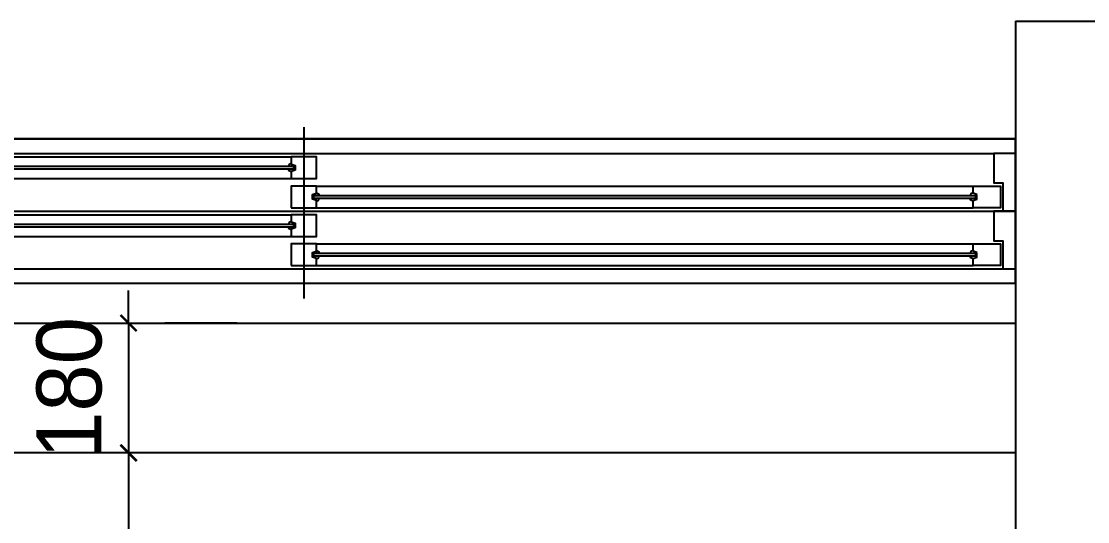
# Model space of a CAD drawing. Header units: inches. Extents: x 4138 to 127072, y -26315 to 43858.
# Drawn here: x 65963 to 67439, y 20060 to 20753 of the extents above; entities that cross this region are included whole.
import ezdxf

# ---------------------------------------------------------------- set-up
doc = ezdxf.new("R2010")
doc.units = ezdxf.units.IN
doc.header["$LTSCALE"] = 50
doc.header["$MEASUREMENT"] = 0
for name, color, linetype in [('0-LINE', 7, 'Continuous'), ('02-WAL', 2, 'Continuous'), ('03-WAL NEW', 3, 'Continuous'), ('06-LIGHT', 4, 'Continuous'), ('07-DIM', 5, 'Continuous'), ('도면층4', 4, 'Continuous')]:
    doc.layers.add(name, color=color, linetype=linetype)
doc.styles.add('YOURNAME', font='HY울릉도M.TTF')
doc.dimstyles.new('YOURNAME-50', dxfattribs={"dimscale": 50, "dimtxt": 1.8, "dimasz": 0.9, "dimexe": 1, "dimexo": 3, "dimgap": 0.7, "dimtad": 1, "dimdec": 0, "dimzin": 0, "dimdsep": 46, "dimtxsty": 'YOURNAME', "dimblk": 'ARCHTICK', "dimcen": 0, "dimclrd": 1, "dimclre": 1, "dimclrt": 7, "dimadec": 0, "dimazin": 0, "dimtfac": 1, "dimtdec": 0, "dimtix": 1, "dimtmove": 2, "dimatfit": 3, "dimldrblk": 'ARCHTICK', "dimfxl": 1, "dimtolj": 1, "dimtzin": 0, "dimarcsym": 0})

# ---------------------------------------------------------------- blocks, each defined once
blk = doc.blocks.new('FLOOR')
at = {"layer": '02-WAL'}
for p, q in [((45594.7, 47114.3), (45594.7, 46951.3)), ((45594.7, 47114.3), (52924.7, 47114.3)), ((42889.7, 46951.3), (45594.7, 46951.3)), ((43131.7, 46751.3), (45594.7, 46751.3)), ((45594.7, 46751.3), (45594.7, 42204.3))]:
    blk.add_line(p, q, dxfattribs=at)
at = {"layer": '도면층4'}
for p, q in [((44609.7, 46967.5), (44609.7, 46810.5)), ((45594.7, 46951.3), (43624.7, 46951.3)), ((45594.7, 46951.3), (45594.7, 46751.3)), ((45594.7, 46751.3), (45594.7, 46951.3)), ((43642.1, 46931.3), (45564.7, 46931.3)), ((43683.8, 46926.4), (44592.2, 46926.4)), ((43683.8, 46896.4), (44592.2, 46896.4)), ((44609.7, 46887.4), (44609.7, 46730.4)), ((44627.2, 46886), (45536, 46886)), ((43642.1, 46851.3), (45564.7, 46851.3)), ((43654.7, 46851.3), (45577.2, 46851.3)), ((44627.2, 46856), (45536, 46856)), ((43683.8, 46846.3), (44592.2, 46846.3)), ((43683.8, 46816.3), (44592.2, 46816.3)), ((44627.2, 46805.9), (45536, 46805.9)), ((44627.2, 46775.9), (45536, 46775.9)), ((43654.7, 46771.3), (45577.2, 46771.2)), ((43624.7, 46751.3), (45594.7, 46751.3))]:
    blk.add_line(p, q, dxfattribs=at)
for points in [[(44597.7, 46908.2), (44592.2, 46906.4), (44592.2, 46896.4), (44627.2, 46896.4), (44627.2, 46926.4), (44592.2, 46926.4), (44592.2, 46916.4), (44597.7, 46914.6)], [(44592.2, 46856), (44627.2, 46856), (44627.2, 46866), (44621.7, 46867.8), (44621.7, 46874.3), (44627.2, 46876), (44627.2, 46886), (44592.2, 46886)], [(45541.5, 46874.3), (45536, 46876), (45536, 46886), (45574, 46886), (45574, 46856), (45536, 46856), (45536, 46866), (45541.5, 46867.8)], [(45539.5, 46869), (44623.7, 46869), (44623.7, 46873), (45539.5, 46873)], [(44597.7, 46828.1), (44592.2, 46826.3), (44592.2, 46816.3), (44627.2, 46816.3), (44627.2, 46846.3), (44592.2, 46846.3), (44592.2, 46836.3), (44597.7, 46834.5)], [(44592.2, 46775.9), (44627.2, 46775.9), (44627.2, 46785.9), (44621.7, 46787.7), (44621.7, 46794.2), (44627.2, 46795.9), (44627.2, 46805.9), (44592.2, 46805.9)], [(45541.5, 46794.2), (45536, 46795.9), (45536, 46805.9), (45574, 46805.9), (45574, 46775.9), (45536, 46775.9), (45536, 46785.9), (45541.5, 46787.7)], [(45539.5, 46788.9), (44623.7, 46788.9), (44623.7, 46792.9), (45539.5, 46792.9)]]:
    blk.add_lwpolyline(points, close=True, dxfattribs=at)
for points in [[(45594.7, 46922.3), (45594.7, 46931.3), (45564.7, 46931.3), (45564.7, 46892.4), (45564.7, 46890.3), (45577.2, 46890.3), (45577.2, 46851.3), (45594.7, 46851.3), (45594.7, 46860.3)], [(44595.7, 46909.4), (43680.3, 46909.4), (43680.3, 46913.4), (44595.7, 46913.4), (44595.7, 46909.4), (44595.7, 46913.4)], [(44592.2, 46917.2), (44589.4, 46915.8), (44588.9, 46914.8), (44588.4, 46913.4)], [(44592.2, 46905.6), (44589.4, 46907), (44588.9, 46908), (44588.4, 46909.4)], [(44627.2, 46876.8), (44630, 46875.4), (44630.5, 46874.4), (44631, 46873)], [(45536, 46876.8), (45533.2, 46875.4), (45532.7, 46874.4), (45532.2, 46873)], [(44627.2, 46865.2), (44630, 46866.6), (44630.5, 46867.6), (44631, 46869)], [(45536, 46865.2), (45533.2, 46866.6), (45532.7, 46867.6), (45532.2, 46869)], [(45594.7, 46842.2), (45594.7, 46851.3), (45564.7, 46851.3), (45564.7, 46812.3), (45564.7, 46810.2), (45577.2, 46810.2), (45577.2, 46771.2), (45594.7, 46771.2), (45594.7, 46780.2)], [(44595.7, 46829.3), (43680.3, 46829.3), (43680.3, 46833.3), (44595.7, 46833.3), (44595.7, 46829.3), (44595.7, 46833.3)], [(44592.2, 46837.1), (44589.4, 46835.7), (44588.9, 46834.7), (44588.4, 46833.3)], [(44592.2, 46825.5), (44589.4, 46826.9), (44588.9, 46827.9), (44588.4, 46829.3)], [(44627.2, 46796.7), (44630, 46795.4), (44630.5, 46794.4), (44631, 46792.9)], [(44627.2, 46785.2), (44630, 46786.5), (44630.5, 46787.5), (44631, 46788.9)], [(45536, 46796.7), (45533.2, 46795.4), (45532.7, 46794.4), (45532.2, 46792.9)], [(45536, 46785.2), (45533.2, 46786.5), (45532.7, 46787.5), (45532.2, 46788.9)]]:
    blk.add_lwpolyline(points, dxfattribs=at)
blk = doc.blocks.new('ERER')
at = {"layer": '03-WAL NEW'}
blk.add_line((69416.7, 28276.3), (71394.7, 28276.3), dxfattribs=at)
blk.add_blockref('FLOOR', (25800, -18420))
blk = doc.blocks.new('_ARCHTICK')
at = {"color": 0, "linetype": 'ByBlock', "const_width": 0.075}
blk.add_lwpolyline([(-0.25, -0.25), (0.25, 0.25)], dxfattribs=at)
blk = doc.blocks.new('*D483')
at = {"layer": '07-DIM', "color": 1, "lineweight": -2, "transparency": 16777216}
for p, q in [((66111.4, 20335), (66111.4, 20380)), ((66111.4, 20335), (66111.4, 20155)), ((66261.4, 20335), (66161.4, 20335)), ((66111.4, 20155), (66111.4, 20110)), ((66261.4, 20155), (66161.4, 20155))]:
    blk.add_line(p, q, dxfattribs=at)
at = {"layer": 'Defpoints', "color": 0, "transparency": 16777216}
for p in [(66111.4, 20335), (66111.4, 20155), (66111.4, 20155)]:
    blk.add_point(p, dxfattribs=at)
at = {"layer": '07-DIM', "color": 1, "lineweight": -2, "transparency": 16777216, "xscale": 45, "yscale": 45, "zscale": 45}
for p, rotation in [((66111.4, 20335), 270), ((66111.4, 20155), 90)]:
    blk.add_blockref('_ARCHTICK', p, dxfattribs=dict(at, rotation=rotation))
at = {"layer": '07-DIM', "color": 7, "transparency": 16777216, "insert": (66029.5, 20245), "char_height": 90, "attachment_point": 5, "rotation": 90, "style": 'YOURNAME'}
blk.add_mtext('\\A1;180', dxfattribs=at)
blk = doc.blocks.new('*D484')
at = {"layer": '07-DIM', "color": 1, "lineweight": -2, "transparency": 16777216}
for p, q in [((66111.4, 20155), (66111.4, 19355)), ((66261.4, 20155), (66161.4, 20155)), ((66261.4, 19355), (66161.4, 19355))]:
    blk.add_line(p, q, dxfattribs=at)
at = {"layer": 'Defpoints', "color": 0, "transparency": 16777216}
for p in [(66111.4, 20155), (66111.4, 19355), (66111.4, 19355)]:
    blk.add_point(p, dxfattribs=at)
at = {"layer": '07-DIM', "color": 1, "lineweight": -2, "transparency": 16777216, "xscale": 45, "yscale": 45, "zscale": 45}
for p, rotation in [((66111.4, 20155), 90), ((66111.4, 19355), 270)]:
    blk.add_blockref('_ARCHTICK', p, dxfattribs=dict(at, rotation=rotation))
at = {"layer": '07-DIM', "color": 7, "transparency": 16777216, "insert": (66029.5, 19755), "char_height": 90, "attachment_point": 5, "rotation": 90, "style": 'YOURNAME'}
blk.add_mtext('\\A1;800', dxfattribs=at)

msp = doc.modelspace()

# ---------------------------------------------------------------- linework, layer by layer
at = {"layer": '06-LIGHT'}
msp.add_line((67338.9, 20155), (64883.9, 20155), dxfattribs=at)

# ---------------------------------------------------------------- block references
at = {"layer": '0-LINE'}
msp.add_blockref('ERER', (-4055.8, -7941.3), dxfattribs=at)

# ---------------------------------------------------------------- dimensions: what is measured, and where the dimension line sits
at = {"layer": '07-DIM'}
for base, p1, p2, picture, middle in [((66111.4, 20155), (66111.4, 20335), (66111.4, 20155), '*D483', (66029.5, 20245)), ((66111.4, 19355), (66111.4, 20155), (66111.4, 19355), '*D484', (66029.5, 19755))]:
    dim = msp.add_linear_dim(base=base, p1=p1, p2=p2, angle=90, dimstyle='YOURNAME-50', dxfattribs=at)
    dim.commit()
    dim.dimension.update_dxf_attribs({"geometry": picture, "text_midpoint": middle})

doc.saveas('drawing.dxf')
